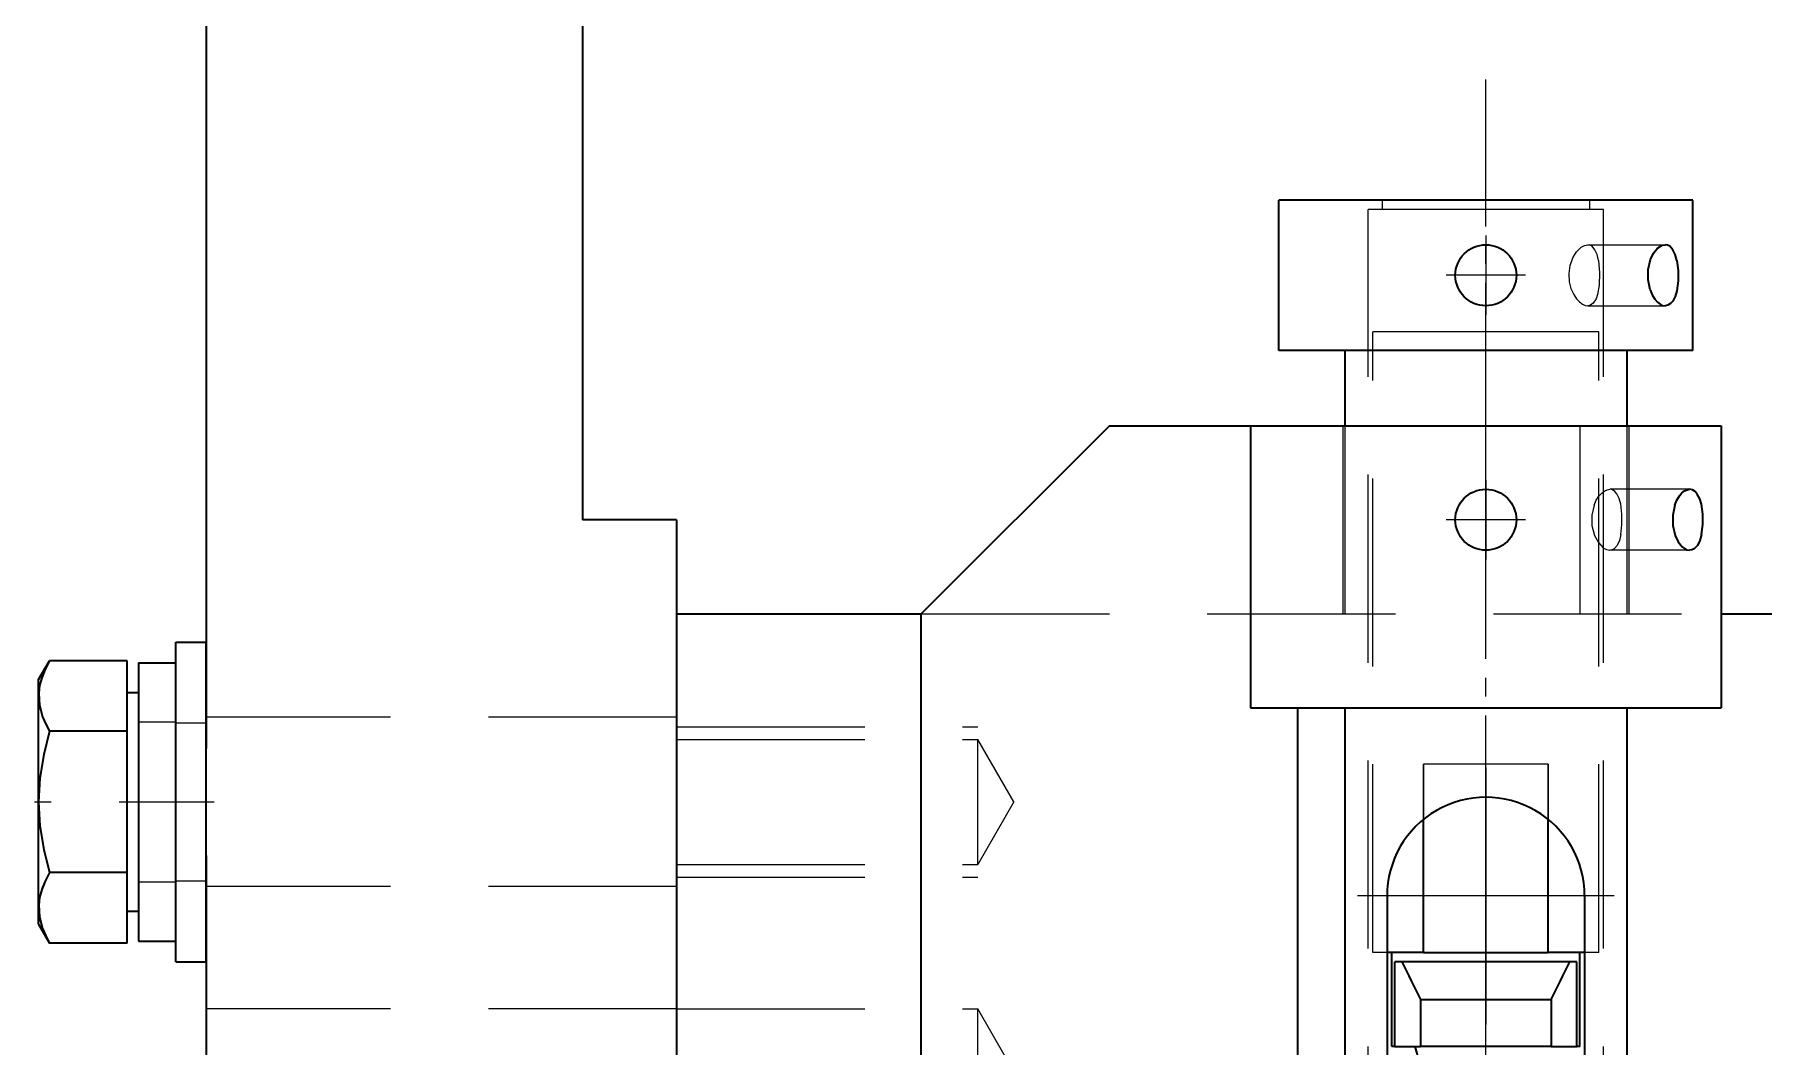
# Model space of a CAD drawing. Header units: millimetres. Extents: x 5606 to 13175, y -3239 to -2051.
# Drawn here: x 5822.6 to 5914.4, y -2418.8 to -2365 of the extents above; entities that cross this region are included whole.
import ezdxf

# ---------------------------------------------------------------- set-up
doc = ezdxf.new("R2010")
doc.units = ezdxf.units.MM
doc.linetypes.add('CENTER-HOKUTO', pattern=[23, 20, -1, 1, -1])
doc.linetypes.add('HIDDEN-HOKUTO', pattern=[3.8, 2.5, -1.3])
doc.layers.add('AM_7', color=2, linetype='CENTER-HOKUTO', lineweight=30)
doc.layers.add('AM_HID', color=1, linetype='HIDDEN-HOKUTO', lineweight=25)

msp = doc.modelspace()

# ---------------------------------------------------------------- linework, layer by layer
at = {"color": 7, "lineweight": 35}
for p, q in [((5851.698, -2325.784), (5851.698, -2390.784)), ((5831.698, -2350.784), (5831.698, -2402.943)), ((5887.198, -2385.784), (5910.523, -2385.784)), ((5856.698, -2390.784), (5856.698, -2460.784)), ((5856.698, -2395.784), (5856.698, -2464.784)), ((5869.698, -2460.784), (5869.698, -2395.784)), ((5887.198, -2400.784), (5910.523, -2400.784)), ((5889.698, -2400.784), (5889.698, -2460.784)), ((5892.198, -2400.784), (5892.198, -2428.784)), ((5907.198, -2400.784), (5907.198, -2428.784)), ((5831.698, -2408.624), (5831.698, -2460.784))]:
    msp.add_line(p, q, dxfattribs=at)
at = {"color": 7, "lineweight": 35, "ltscale": 0.275}
for p, q in [((5899.698, -2373.784), (5888.698, -2373.784)), ((5910.698, -2373.784), (5899.698, -2373.784)), ((5899.698, -2381.784), (5888.698, -2381.784)), ((5910.698, -2381.784), (5899.698, -2381.784))]:
    msp.add_line(p, q, dxfattribs=at)
at = {"color": 7, "lineweight": 35, "ltscale": 0.2}
for p, q in [((5888.698, -2381.784), (5888.698, -2373.784)), ((5910.698, -2381.784), (5910.698, -2373.784))]:
    msp.add_line(p, q, dxfattribs=at)
at = {"color": 7, "lineweight": 35, "ltscale": 0.1}
for p, q in [((5892.198, -2381.784), (5892.198, -2385.784)), ((5907.198, -2381.784), (5907.198, -2385.784))]:
    msp.add_line(p, q, dxfattribs=at)
at = {"color": 7, "lineweight": 35, "ltscale": 0.353553}
msp.add_line((5879.698, -2385.784), (5869.698, -2395.784), dxfattribs=at)
at = {"color": 7, "lineweight": 35, "ltscale": 0.1875}
msp.add_line((5879.698, -2385.784), (5887.198, -2385.784), dxfattribs=at)
at = {"color": 7, "lineweight": 35, "ltscale": 0.375}
for p, q in [((5887.198, -2385.784), (5887.198, -2400.784)), ((5912.198, -2385.784), (5912.198, -2400.784))]:
    msp.add_line(p, q, dxfattribs=at)
at = {"color": 7, "lineweight": 35, "ltscale": 0.041867}
for p, q in [((5910.523, -2385.784), (5912.198, -2385.784)), ((5910.523, -2400.784), (5912.198, -2400.784))]:
    msp.add_line(p, q, dxfattribs=at)
at = {"color": 7, "lineweight": 35, "ltscale": 0.125}
for p, q in [((5856.698, -2390.784), (5851.698, -2390.784)), ((5894.698, -2418.784), (5894.698, -2413.784)), ((5904.698, -2418.784), (5904.698, -2413.784))]:
    msp.add_line(p, q, dxfattribs=at)
at = {"color": 7, "lineweight": 35, "ltscale": 0.325}
msp.add_line((5856.698, -2395.784), (5869.698, -2395.784), dxfattribs=at)
at = {"color": 7, "lineweight": 35, "ltscale": 0.3125}
msp.add_line((5912.198, -2395.784), (5924.698, -2395.784), dxfattribs=at)
at = {"color": 7, "lineweight": 35, "ltscale": 0.2125}
for p, q in [((5830.098, -2405.784), (5830.098, -2397.284)), ((5831.698, -2405.784), (5831.698, -2397.284)), ((5830.098, -2414.284), (5830.098, -2405.784)), ((5831.698, -2414.284), (5831.698, -2405.784))]:
    msp.add_line(p, q, dxfattribs=at)
at = {"color": 7, "lineweight": 35, "ltscale": 0.04}
for p, q in [((5830.098, -2397.284), (5831.698, -2397.284)), ((5830.098, -2414.284), (5831.698, -2414.284))]:
    msp.add_line(p, q, dxfattribs=at)
at = {"color": 7, "lineweight": 35, "ltscale": 0.029084}
for p, q in [((5822.798, -2399.284), (5823.38, -2398.276)), ((5822.798, -2412.284), (5823.38, -2413.291))]:
    msp.add_line(p, q, dxfattribs=at)
at = {"color": 7, "lineweight": 35, "ltscale": 0.102957}
for p, q in [((5827.498, -2398.276), (5823.38, -2398.276)), ((5827.498, -2402.027), (5823.38, -2402.027)), ((5827.498, -2409.54), (5823.38, -2409.54)), ((5827.498, -2413.291), (5823.38, -2413.291))]:
    msp.add_line(p, q, dxfattribs=at)
at = {"color": 7, "lineweight": 35, "ltscale": 0.093771}
for p, q in [((5827.498, -2402.027), (5827.498, -2398.276)), ((5827.498, -2413.291), (5827.498, -2409.54))]:
    msp.add_line(p, q, dxfattribs=at)
at = {"color": 7, "lineweight": 35, "ltscale": 0.185}
for p, q in [((5828.098, -2398.384), (5828.098, -2405.784)), ((5828.098, -2405.784), (5828.098, -2413.184))]:
    msp.add_line(p, q, dxfattribs=at)
at = {"color": 7, "lineweight": 35, "ltscale": 0.05}
for p, q in [((5828.098, -2398.384), (5830.098, -2398.384)), ((5828.098, -2413.184), (5830.098, -2413.184))]:
    msp.add_line(p, q, dxfattribs=at)
at = {"color": 7, "lineweight": 35, "ltscale": 0.1625}
for p, q in [((5822.798, -2405.784), (5822.798, -2399.284)), ((5822.798, -2412.284), (5822.798, -2405.784))]:
    msp.add_line(p, q, dxfattribs=at)
at = {"color": 7, "lineweight": 35, "ltscale": 0.015}
for p, q in [((5827.498, -2399.969), (5828.098, -2399.969)), ((5827.498, -2411.599), (5828.098, -2411.599))]:
    msp.add_line(p, q, dxfattribs=at)
at = {"color": 7, "lineweight": 35, "ltscale": 0.187833}
msp.add_line((5827.498, -2409.54), (5827.498, -2402.027), dxfattribs=at)
at = {"color": 7, "lineweight": 35, "ltscale": 0.176743}
for p, q in [((5896.381, -2413.784), (5896.381, -2406.714)), ((5903.015, -2413.784), (5903.015, -2406.714))]:
    msp.add_line(p, q, dxfattribs=at)
at = {"color": 7, "lineweight": 35, "ltscale": 0.45}
for p, q in [((5894.448, -2410.784), (5894.448, -2428.784)), ((5904.948, -2410.784), (5904.948, -2428.784))]:
    msp.add_line(p, q, dxfattribs=at)
at = {"color": 7, "lineweight": 35, "ltscale": 0.048335}
msp.add_line((5896.381, -2413.784), (5894.448, -2413.784), dxfattribs=at)
at = {"color": 7, "lineweight": 35, "ltscale": 0.082915}
msp.add_line((5896.381, -2413.784), (5899.698, -2413.784), dxfattribs=at)
at = {"color": 7, "lineweight": 35, "ltscale": 0.082916}
msp.add_line((5899.698, -2413.784), (5903.015, -2413.784), dxfattribs=at)
at = {"color": 7, "lineweight": 35, "ltscale": 0.048334}
msp.add_line((5904.948, -2413.784), (5903.015, -2413.784), dxfattribs=at)
at = {"color": 7, "lineweight": 35, "ltscale": 0.1125}
for p, q in [((5894.859, -2418.784), (5894.859, -2414.284)), ((5904.537, -2418.784), (5904.537, -2414.284))]:
    msp.add_line(p, q, dxfattribs=at)
at = {"color": 7, "lineweight": 35, "ltscale": 0.120966}
for p, q in [((5899.698, -2414.284), (5894.859, -2414.284)), ((5904.537, -2414.284), (5899.698, -2414.284))]:
    msp.add_line(p, q, dxfattribs=at)
at = {"color": 7, "lineweight": 35, "ltscale": 0.0625}
for p, q in [((5896.232, -2416.284), (5896.232, -2418.784)), ((5903.164, -2416.284), (5903.164, -2418.784))]:
    msp.add_line(p, q, dxfattribs=at)
at = {"color": 7, "lineweight": 35, "ltscale": 0.086642}
for p, q in [((5896.232, -2416.284), (5899.698, -2416.284)), ((5899.698, -2416.284), (5903.164, -2416.284)), ((5899.698, -2418.784), (5896.232, -2418.784)), ((5903.164, -2418.784), (5899.698, -2418.784))]:
    msp.add_line(p, q, dxfattribs=at)
at = {"color": 7, "lineweight": 35, "ltscale": 0.004034}
for p, q in [((5894.859, -2418.784), (5894.698, -2418.784)), ((5904.698, -2418.784), (5904.537, -2418.784))]:
    msp.add_line(p, q, dxfattribs=at)
at = {"color": 7, "lineweight": 35, "ltscale": 0.034324}
msp.add_line((5894.859, -2418.784), (5896.232, -2418.784), dxfattribs=at)
at = {"color": 7, "lineweight": 35, "ltscale": 0.034323}
msp.add_line((5903.164, -2418.784), (5904.537, -2418.784), dxfattribs=at)
at = {"color": 7, "lineweight": 35}
for points in [[(5908.433, -2378.561), (5908.322, -2378.031), (5908.328, -2377.477), (5908.451, -2376.954), (5908.615, -2376.611), (5908.826, -2376.347), (5909.066, -2376.192), (5909.224, -2376.163)], [(5909.855, -2377.006), (5909.765, -2376.687), (5909.635, -2376.424), (5909.466, -2376.243), (5909.349, -2376.183), (5909.224, -2376.163)], [(5909.855, -2377.006), (5909.924, -2377.536), (5909.92, -2378.088), (5909.844, -2378.612), (5909.753, -2378.91), (5909.627, -2379.155), (5909.51, -2379.29), (5909.376, -2379.375), (5909.224, -2379.405)], [(5908.433, -2378.561), (5908.543, -2378.827), (5908.683, -2379.056), (5908.817, -2379.211), (5908.962, -2379.324), (5909.093, -2379.384), (5909.224, -2379.405)], [(5909.742, -2390.006), (5909.85, -2389.739), (5909.988, -2389.509), (5910.119, -2389.355), (5910.263, -2389.243), (5910.393, -2389.183), (5910.523, -2389.163)], [(5911.164, -2391.561), (5911.235, -2391.032), (5911.231, -2390.48), (5911.153, -2389.956), (5911.061, -2389.662), (5910.934, -2389.419), (5910.813, -2389.28), (5910.675, -2389.193), (5910.523, -2389.163)], [(5909.742, -2390.006), (5909.633, -2390.535), (5909.639, -2391.089), (5909.759, -2391.612), (5909.919, -2391.955), (5910.128, -2392.22), (5910.365, -2392.375), (5910.523, -2392.405)], [(5911.164, -2391.561), (5911.071, -2391.88), (5910.938, -2392.143), (5910.766, -2392.325), (5910.648, -2392.384), (5910.523, -2392.405)], [(5823.38, -2398.276), (5823.144, -2398.726), (5822.963, -2399.183), (5822.854, -2399.593), (5822.803, -2400.005), (5822.84, -2400.631), (5823.009, -2401.252), (5823.175, -2401.642), (5823.38, -2402.027)], [(5823.38, -2402.027), (5823.071, -2403.26), (5822.869, -2404.515), (5822.798, -2405.784)], [(5822.798, -2405.784), (5822.869, -2407.052), (5823.071, -2408.307), (5823.38, -2409.54)], [(5823.38, -2409.54), (5823.144, -2409.99), (5822.963, -2410.447), (5822.854, -2410.857), (5822.803, -2411.269), (5822.84, -2411.895), (5823.009, -2412.516), (5823.175, -2412.906), (5823.38, -2413.291)]]:
    msp.add_lwpolyline(points, dxfattribs=at)
for centre in [(5899.698, -2377.784), (5899.698, -2390.784)]:
    msp.add_circle(centre, 1.621, dxfattribs=at)
for centre, radius, start, end in [((5899.698, -2410.784), 5.25, 0, 180.00001), ((5965.05, -2380.58), 77.529, 205.76788, 207.42105), ((5834.346, -2380.58), 77.529, 332.57896, 334.23213), ((5875.196, -2424.784), 21.601, 0, 16.12649)]:
    msp.add_arc(centre, radius, start, end, dxfattribs=at)
at = {"layer": 'AM_7', "color": 2, "lineweight": 13}
for p, q in [((5899.698, -2444.184), (5899.698, -2367.384)), ((5899.698, -2375.676), (5899.698, -2379.891)), ((5901.805, -2377.784), (5897.591, -2377.784)), ((5899.698, -2388.676), (5899.698, -2392.891)), ((5901.805, -2390.784), (5897.591, -2390.784)), ((5899.698, -2403.958), (5899.698, -2417.609)), ((5822.584, -2405.784), (5823.46, -2405.784)), ((5827.078, -2405.784), (5832.118, -2405.784)), ((5906.523, -2410.784), (5892.873, -2410.784))]:
    msp.add_line(p, q, dxfattribs=at)
at = {"layer": 'AM_HID', "color": 1, "lineweight": 13, "ltscale": 4}
for p, q in [((5899.698, -2374.284), (5893.448, -2374.284)), ((5893.448, -2428.784), (5893.448, -2374.284)), ((5894.198, -2373.784), (5894.198, -2374.284)), ((5905.948, -2374.284), (5899.698, -2374.284)), ((5905.198, -2373.784), (5905.198, -2374.284)), ((5905.948, -2428.784), (5905.948, -2374.284)), ((5905.111, -2376.163), (5909.224, -2376.163)), ((5905.111, -2379.405), (5909.224, -2379.405)), ((5899.698, -2380.784), (5893.698, -2380.784)), ((5893.698, -2413.784), (5893.698, -2380.784)), ((5905.698, -2380.784), (5899.698, -2380.784)), ((5905.698, -2413.784), (5905.698, -2380.784)), ((5892.098, -2385.784), (5892.098, -2400.784)), ((5892.198, -2385.784), (5892.198, -2400.784)), ((5904.698, -2385.784), (5904.698, -2400.784)), ((5907.198, -2385.784), (5907.198, -2400.784)), ((5907.298, -2385.784), (5907.298, -2400.784)), ((5910.523, -2389.163), (5906.28, -2389.163)), ((5910.523, -2392.405), (5906.28, -2392.405)), ((5869.698, -2395.784), (5912.198, -2395.784)), ((5856.698, -2401.284), (5831.698, -2401.284)), ((5827.498, -2402.027), (5823.38, -2402.027)), ((5828.098, -2405.784), (5828.098, -2401.534)), ((5828.098, -2401.534), (5830.098, -2401.534)), ((5830.098, -2405.784), (5830.098, -2401.534)), ((5830.098, -2401.583), (5831.698, -2401.583)), ((5856.698, -2401.784), (5872.698, -2401.784)), ((5831.698, -2402.943), (5831.698, -2408.624)), ((5856.698, -2402.46), (5872.698, -2402.46)), ((5872.698, -2407.377), (5872.698, -2402.46)), ((5874.617, -2405.784), (5872.698, -2402.46)), ((5896.381, -2403.784), (5896.381, -2413.784)), ((5896.381, -2406.714), (5896.381, -2403.784)), ((5899.698, -2403.784), (5896.381, -2403.784)), ((5903.015, -2403.784), (5899.698, -2403.784)), ((5903.015, -2403.784), (5903.015, -2413.784)), ((5903.015, -2406.714), (5903.015, -2403.784)), ((5872.698, -2409.107), (5872.698, -2404.19)), ((5828.098, -2410.034), (5828.098, -2405.784)), ((5830.098, -2410.034), (5830.098, -2405.784)), ((5874.617, -2405.784), (5872.698, -2409.107)), ((5823.38, -2409.54), (5827.498, -2409.54)), ((5856.698, -2409.107), (5872.698, -2409.107)), ((5828.098, -2410.034), (5830.098, -2410.034)), ((5830.098, -2409.984), (5831.698, -2409.984)), ((5856.698, -2410.284), (5831.698, -2410.284)), ((5856.698, -2409.784), (5872.698, -2409.784)), ((5894.448, -2413.784), (5893.698, -2413.784)), ((5903.015, -2413.784), (5904.698, -2413.784)), ((5905.698, -2413.784), (5904.948, -2413.784)), ((5856.698, -2416.784), (5831.698, -2416.784)), ((5856.698, -2416.784), (5872.698, -2416.784)), ((5872.698, -2422.701), (5872.698, -2416.784)), ((5875.007, -2420.784), (5872.698, -2416.784))]:
    msp.add_line(p, q, dxfattribs=at)
for points in [[(5904.257, -2378.561), (5904.144, -2378.14), (5904.117, -2377.696), (5904.179, -2377.258), (5904.317, -2376.866), (5904.52, -2376.534), (5904.765, -2376.292), (5904.939, -2376.196), (5905.111, -2376.163)], [(5905.68, -2377.006), (5905.608, -2376.688), (5905.498, -2376.425), (5905.345, -2376.243), (5905.234, -2376.183), (5905.111, -2376.163)], [(5905.68, -2377.006), (5905.734, -2377.647), (5905.712, -2378.305), (5905.627, -2378.814), (5905.554, -2379.03), (5905.401, -2379.275), (5905.266, -2379.371), (5905.111, -2379.405)], [(5904.257, -2378.561), (5904.376, -2378.815), (5904.523, -2379.037), (5904.676, -2379.203), (5904.84, -2379.324), (5904.977, -2379.384), (5905.111, -2379.405)], [(5905.452, -2390.006), (5905.566, -2389.749), (5905.709, -2389.526), (5905.855, -2389.362), (5906.013, -2389.243), (5906.147, -2389.183), (5906.28, -2389.163)], [(5906.875, -2391.561), (5906.932, -2391.031), (5906.93, -2390.48), (5906.865, -2389.956), (5906.781, -2389.647), (5906.659, -2389.396), (5906.553, -2389.272), (5906.43, -2389.193), (5906.28, -2389.163)], [(5905.452, -2390.006), (5905.33, -2390.536), (5905.338, -2391.09), (5905.472, -2391.613), (5905.676, -2391.997), (5905.938, -2392.274), (5906.11, -2392.371), (5906.28, -2392.405)], [(5906.875, -2391.561), (5906.795, -2391.88), (5906.677, -2392.143), (5906.517, -2392.324), (5906.404, -2392.384), (5906.28, -2392.405)], [(5823.38, -2402.027), (5823.144, -2401.577), (5822.963, -2401.12), (5822.854, -2400.71), (5822.803, -2400.298), (5822.84, -2399.672), (5823.009, -2399.051), (5823.175, -2398.661), (5823.38, -2398.276)], [(5822.798, -2405.784), (5822.869, -2404.515), (5823.071, -2403.26), (5823.38, -2402.027)], [(5823.38, -2409.54), (5823.071, -2408.307), (5822.869, -2407.052), (5822.798, -2405.784)], [(5823.38, -2413.291), (5823.144, -2412.841), (5822.963, -2412.384), (5822.854, -2411.974), (5822.803, -2411.562), (5822.84, -2410.936), (5823.009, -2410.315), (5823.175, -2409.925), (5823.38, -2409.54)]]:
    msp.add_lwpolyline(points, dxfattribs=at)

doc.saveas('drawing.dxf')
